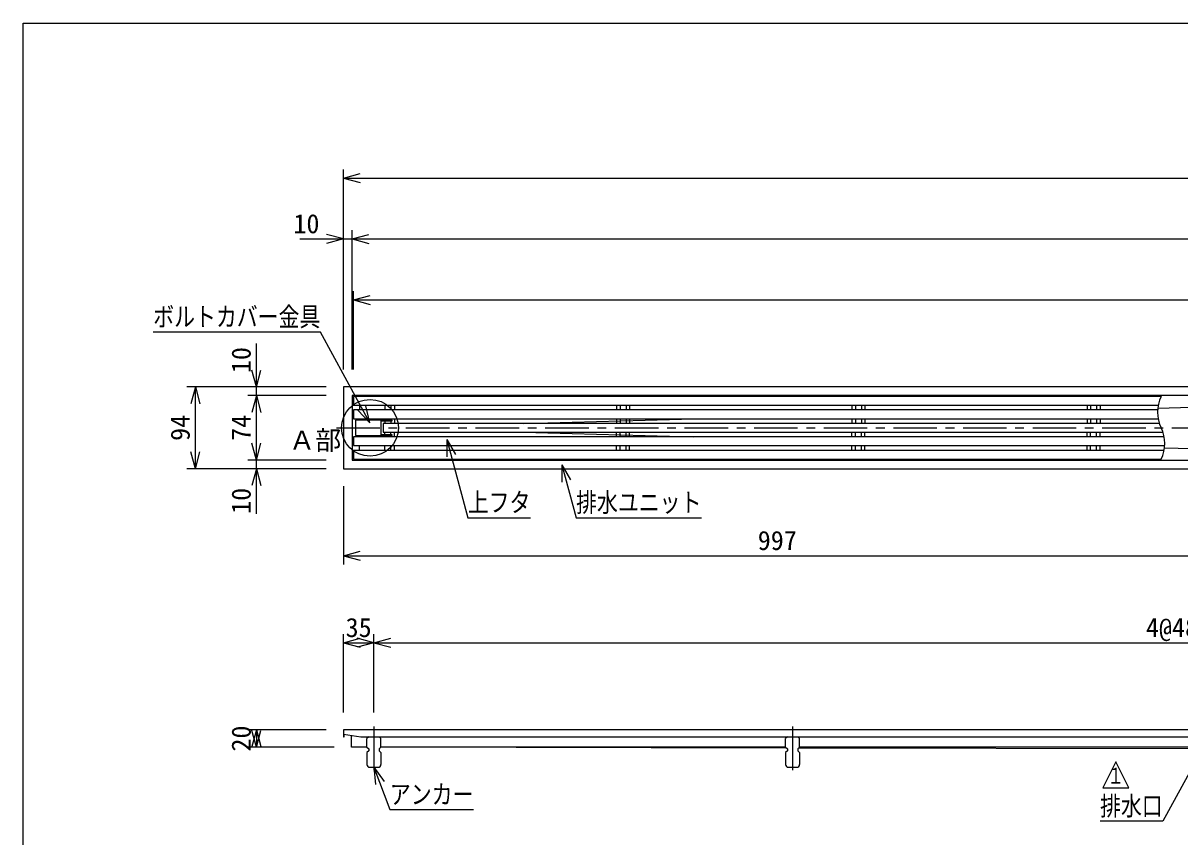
# Model space of a CAD drawing. Units: millimetres, scale not verified. Extents: x -1365 to 1365, y -930 to 870.
# Drawn here: x -1365 to -36, y -65 to 870 of the extents above; entities that cross this region are included whole.
import ezdxf
from ezdxf.enums import TextEntityAlignment as Align

# ---------------------------------------------------------------- set-up
doc = ezdxf.new("R2010")
doc.units = ezdxf.units.MM
doc.header["$LTSCALE"] = 10
doc.linetypes.add('CHAIN1', pattern=[8, 5, -1, 1, -1])
for name, color, linetype in [('0-0_計極細', 2, 'Continuous'), ('0-1_計細線', 3, 'Continuous'), ('0-5_寸法線', 7, 'Continuous'), ('0-7_枠細線', 5, 'Continuous'), ('0-8_枠中線', 5, 'Continuous')]:
    doc.layers.add(name, color=color, linetype=linetype)
doc.styles.add('ＭＳ ゴシック', font='')
doc.styles.get('ＭＳ ゴシック').set_extended_font_data('MS Gothic')

msp = doc.modelspace()

# ---------------------------------------------------------------- linework, layer by layer
at = {"layer": '0-0_計極細'}
for p, q in [((-978.5, 431), (-978.5, 425.5)), ((-949.45, 431), (-949.45, 425.5)), ((-942.55, 431), (-942.55, 425.5)), ((-938.5, 431), (-938.5, 425.5)), ((-683.21, 431), (-683.21, 425.5)), ((-679.16, 431), (-679.16, 425.5)), ((-672.26, 431), (-672.26, 425.5)), ((-668.21, 431), (-668.21, 425.5)), ((-412.92, 431), (-412.92, 425.5)), ((-408.87, 431), (-408.87, 425.5)), ((-401.97, 431), (-401.97, 425.5)), ((-397.92, 431), (-397.92, 425.5)), ((-142.63, 431), (-142.63, 425.5)), ((-138.58, 431), (-138.58, 425.5)), ((-131.68, 431), (-131.68, 425.5)), ((-127.63, 431), (-127.63, 425.5)), ((-61.46, 427.67), (-22.28, 428.77)), ((-982, 414.9), (-973, 414.9)), ((-982, 414.9), (-982, 413.9)), ((-978.5, 415.5), (-978.5, 414.9)), ((-973, 414.9), (-973, 413.9)), ((-949.45, 415.5), (-949.45, 413.9)), ((-949.45, 412.9), (-949.45, 410)), ((-942.55, 415.5), (-942.55, 413.9)), ((-942.55, 412.9), (-942.55, 410)), ((-938.5, 415.5), (-938.5, 410)), ((-790.09, 410), (-594.39, 415.5)), ((-683.21, 415.5), (-683.21, 410)), ((-679.16, 415.5), (-679.16, 410)), ((-672.26, 415.5), (-672.26, 410)), ((-668.21, 415.5), (-668.21, 410)), ((-412.92, 415.5), (-412.92, 410)), ((-408.87, 415.5), (-408.87, 410)), ((-401.97, 415.5), (-401.97, 410)), ((-397.92, 415.5), (-397.92, 410)), ((-142.63, 415.5), (-142.63, 410)), ((-138.58, 415.5), (-138.58, 410)), ((-131.68, 415.5), (-131.68, 410)), ((-127.63, 415.5), (-127.63, 410)), ((-949.45, 397.1), (-949.45, 400)), ((-942.55, 397.1), (-942.55, 400)), ((-938.5, 394.5), (-938.5, 400)), ((-790.09, 400), (-594.39, 394.5)), ((-683.21, 394.5), (-683.21, 400)), ((-679.16, 394.5), (-679.16, 400)), ((-672.26, 394.5), (-672.26, 400)), ((-668.21, 394.5), (-668.21, 400)), ((-412.92, 394.5), (-412.92, 400)), ((-408.87, 394.5), (-408.87, 400)), ((-401.97, 394.5), (-401.97, 400)), ((-397.92, 394.5), (-397.92, 400)), ((-142.63, 394.5), (-142.63, 400)), ((-138.58, 394.5), (-138.58, 400)), ((-131.68, 394.5), (-131.68, 400)), ((-127.63, 394.5), (-127.63, 400)), ((-982, 395.1), (-982, 396.1)), ((-982, 395.1), (-973, 395.1)), ((-978.5, 395.1), (-978.5, 394.5)), ((-973, 395.1), (-973, 396.1)), ((-949.45, 394.5), (-949.45, 396.1)), ((-942.55, 394.5), (-942.55, 396.1)), ((-978.5, 379), (-978.5, 384.5)), ((-949.45, 379), (-949.45, 384.5)), ((-942.55, 379), (-942.55, 384.5)), ((-938.5, 379), (-938.5, 384.5)), ((-683.21, 379), (-683.21, 384.5)), ((-679.16, 379), (-679.16, 384.5)), ((-672.26, 379), (-672.26, 384.5)), ((-668.21, 379), (-668.21, 384.5)), ((-412.92, 379), (-412.92, 384.5)), ((-408.87, 379), (-408.87, 384.5)), ((-401.97, 379), (-401.97, 384.5)), ((-397.92, 379), (-397.92, 384.5)), ((-142.63, 379), (-142.63, 384.5)), ((-138.58, 379), (-138.58, 384.5)), ((-131.68, 379), (-131.68, 384.5)), ((-127.63, 379), (-127.63, 384.5)), ((-53.62, 382.11), (-22.28, 381.23))]:
    msp.add_line(p, q, dxfattribs=at)
at = {"layer": '0-0_計極細', "linetype": 'CHAIN1'}
for p, q in [((-1005.17, 405), (1005.86, 405)), ((-962, 61.64), (-962, 6.37)), ((-481, 61.64), (-481, 6.37))]:
    msp.add_line(p, q, dxfattribs=at)
at = {"layer": '0-0_計極細'}
for centre, start, end in [((-21.06, 423), 153.73196, 206.26804), ((-94, 387), 333.73196, 26.26804)]:
    msp.add_arc(centre, 40.67, start, end, dxfattribs=at)
at = {"layer": '0-1_計細線'}
for p, q in [((-985.5, 441), (-985.5, 431)), ((-57.53, 441), (-985.5, 441)), ((-985.5, 431), (-60.93, 431)), ((-985.5, 425.5), (-985.5, 415.5)), ((-61.65, 425.5), (-985.5, 425.5)), ((-985.5, 415.5), (-61.03, 415.5)), ((-941, 413.9), (-983, 413.9)), ((-983, 413.9), (-983, 396.1)), ((-953.8, 396.1), (-953.8, 413.9)), ((-953.8, 412.9), (-941, 412.9)), ((-941, 412.9), (-941, 413.9)), ((-951.5, 410), (-951.5, 400)), ((-59.6, 410), (-951.5, 410)), ((-951.5, 400), (-55.46, 400)), ((-985.5, 394.5), (-985.5, 384.5)), ((-54.03, 394.5), (-985.5, 394.5)), ((-983, 396.1), (-941, 396.1)), ((-941, 397.1), (-953.8, 397.1)), ((-941, 396.1), (-941, 397.1)), ((-985.5, 384.5), (-53.41, 384.5)), ((-985.5, 379), (-985.5, 369)), ((-54.12, 379), (-985.5, 379)), ((-985.5, 369), (-57.53, 369)), ((-997, 58), (-997, 50)), ((-997, 50), (-996.3, 50)), ((-996.98, 52.99), (-977, 50)), ((-996.3, 50), (-996.3, 52.89)), ((-977, 50), (977, 50)), ((-968, 50), (-970, 48)), ((-970, 38), (-970, 48)), ((-954, 48), (-956, 50)), ((-954, 38), (-954, 48)), ((-487, 50), (-489, 48)), ((-489, 38), (-489, 48)), ((-473, 48), (-475, 50)), ((-473, 38), (-473, 48)), ((-970, 38), (-968, 36)), ((-968, 34), (-970, 32)), ((-970, 32), (-970, 18)), ((-968, 36), (-968, 34)), ((-954, 38), (-956, 36)), ((-956, 36), (-956, 34)), ((-956, 34), (-954, 32)), ((-487.97, 36.99), (-954.05, 37.95)), ((-489, 38), (-954, 38)), ((-954, 32), (-954, 18)), ((-489, 38), (-487, 36)), ((-487, 34), (-489, 32)), ((-489, 32), (-489, 18)), ((-487, 36), (-487, 34)), ((-473, 38), (-475, 36)), ((-475, 36), (-475, 34)), ((-475, 34), (-473, 32)), ((-20.31, 36.02), (-474.03, 36.96)), ((-8, 38), (-473, 38)), ((-473, 32), (-473, 18)), ((-967, 15), (-957, 15)), ((-486, 15), (-476, 15))]:
    msp.add_line(p, q, dxfattribs=at)
for points in [[(997, 358), (997, 452), (-997, 452), (-997, 358)], [(-987, 442), (-987, 368), (987, 368), (987, 442)]]:
    msp.add_lwpolyline(points, close=True, dxfattribs=at)
for points in [[(997, 50), (997, 58), (-997, 58)], [(-970, 38), (-987.7, 38), (-987.7, 51.6)]]:
    msp.add_lwpolyline(points, dxfattribs=at)
for centre, start, end in [((-967, 18), 180, 270), ((-957, 18), 270, 360), ((-486, 18), 180, 270), ((-476, 18), 270, 360)]:
    msp.add_arc(centre, 3, start, end, dxfattribs=at)
at = {"layer": '0-5_寸法線'}
for p, q in [((-997, 472), (-997, 702)), ((-997, 692), (-977.68, 697.18)), ((-997, 692), (-977.68, 686.82)), ((-997, 692), (997, 692)), ((-997, 622), (-1016.32, 627.18)), ((-997, 472), (-997, 632)), ((-987, 472), (-987, 632)), ((-987, 622), (-967.68, 627.18)), ((-1047, 622), (-987, 622)), ((-997, 622), (-1016.32, 616.82)), ((-987, 622), (-967.68, 616.82)), ((-987, 622), (987, 622)), ((-985.5, 472), (-985.5, 562)), ((-985.5, 552), (-966.18, 557.18)), ((-985.5, 552), (-966.18, 546.82)), ((-985.5, 552), (985.5, 552)), ((-1097, 442), (-1097, 502)), ((-1097, 452), (-1102.18, 471.32)), ((-1097, 452), (-1091.82, 471.32)), ((-1017, 452), (-1177, 452)), ((-1167, 452), (-1172.18, 432.68)), ((-1167, 452), (-1161.82, 432.68)), ((-1167, 358), (-1167, 452)), ((-1017, 452), (-1107, 452)), ((-1017, 442), (-1107, 442)), ((-1097, 442), (-1102.18, 422.68)), ((-1097, 442), (-1091.82, 422.68)), ((-1097, 368), (-1097, 442)), ((-966.73, 410.85), (-980.53, 425.33)), ((-966.73, 410.85), (-971.43, 430.29)), ((-1097, 368), (-1102.18, 387.32)), ((-1097, 368), (-1091.82, 387.32)), ((-878.17, 391.57), (-878.19, 371.57)), ((-878.17, 391.57), (-868.19, 374.24)), ((-1167, 358), (-1172.18, 377.32)), ((-1167, 358), (-1161.82, 377.32)), ((-1017, 368), (-1107, 368)), ((-1097, 306.13), (-1097, 368)), ((-745.97, 362.5), (-745.98, 342.5)), ((-745.97, 362.5), (-735.98, 345.18)), ((-1017, 358), (-1177, 358)), ((-1017, 358), (-1107, 358)), ((-1097, 358), (-1102.18, 338.68)), ((-1097, 358), (-1091.82, 338.68)), ((-997, 338), (-997, 248)), ((-997, 258), (-977.68, 263.18)), ((-997, 258), (-977.68, 252.82)), ((-997, 258), (0, 258)), ((-997, 78), (-997, 168)), ((-997, 158), (-977.68, 163.18)), ((-962, 158), (-981.32, 163.18)), ((-962, 78), (-962, 168)), ((-962, 158), (-942.68, 163.18)), ((-997, 158), (-977.68, 152.82)), ((-997, 158), (-962, 158)), ((-962, 158), (-981.32, 152.82)), ((-962, 158), (-942.68, 152.82)), ((-962, 158), (962, 158)), ((-1017, 58), (-1107, 58)), ((-1097, 58), (-1102.18, 38.68)), ((-1097, 38), (-1102.18, 57.32)), ((-1097, 58), (-1091.82, 38.68)), ((-1097, 58), (-1097, 38)), ((-1097, 38), (-1091.82, 57.32)), ((-1007.7, 38), (-1107, 38)), ((-962, 15), (-950.34, -1.25)), ((-962, 15), (-960.03, -4.9))]:
    msp.add_line(p, q, dxfattribs=at)
for points in [[(-966.73, 410.85), (-1023.54, 515.06), (-1215.54, 515.06)], [(-878.17, 391.57), (-854.16, 301.74), (-782.16, 301.74)], [(-745.97, 362.5), (-729.72, 301.74), (-585.72, 301.74)], [(-962, 15), (-943.64, -33.71), (-847.64, -33.71)], [(-18.37, 20.8), (-55.72, -47.01), (-127.72, -47.01)]]:
    msp.add_lwpolyline(points, dxfattribs=at)
msp.add_circle((-966.49, 405), 32.62, dxfattribs=at)
at = {"layer": '0-7_枠細線'}
for p, q in [((-109.52, 21.16), (-124.52, -8.84)), ((-94.52, -8.84), (-109.52, 21.16)), ((-124.52, -8.84), (-94.52, -8.84))]:
    msp.add_line(p, q, dxfattribs=at)
at = {"layer": '0-8_枠中線'}
msp.add_lwpolyline([(-1365, -930), (-1365, 870), (1365, 870), (1365, -930)], close=True, dxfattribs=at)

# ---------------------------------------------------------------- texts
at = {"layer": '0-5_寸法線', "style": 'ＭＳ ゴシック'}
for s, p in [('10', (-1054.49, 622)), ('Ａ部', (-1059.54, 373.2)), ('997', (-521, 258)), ('35', (-994.5, 158)), ('4@481=1924', (-75, 158))]:
    msp.add_text(s, height=21.99, dxfattribs=at).set_placement(p, align=Align.BOTTOM_LEFT)
at = {"layer": '0-5_寸法線', "style": 'ＭＳ ゴシック', "width": 0.8}
for s, p in [('ボルトカバー金具', (-1215.54, 515.06)), ('上フタ', (-854.16, 301.74)), ('排水ユニット', (-729.72, 301.74)), ('アンカー', (-943.64, -33.71)), ('排水口', (-127.72, -47.01))]:
    msp.add_text(s, height=21.99, dxfattribs=at).set_placement(p, align=Align.BOTTOM_LEFT)
at = {"layer": '0-5_寸法線', "style": 'ＭＳ ゴシック'}
for s, p in [('10', (-1097, 467.86)), ('94', (-1167, 390)), ('74', (-1097, 390)), ('10', (-1097, 306.13)), ('20', (-1097, 33))]:
    msp.add_text(s, height=21.99, rotation=90, dxfattribs=at).set_placement(p, align=Align.BOTTOM_LEFT)
at = {"layer": '0-7_枠細線', "style": 'ＭＳ ゴシック', "width": 0.8}
msp.add_text('１', height=18.33, dxfattribs=at).set_placement((-119.79, -9.46), align=Align.BOTTOM_LEFT)

doc.saveas('drawing.dxf')
